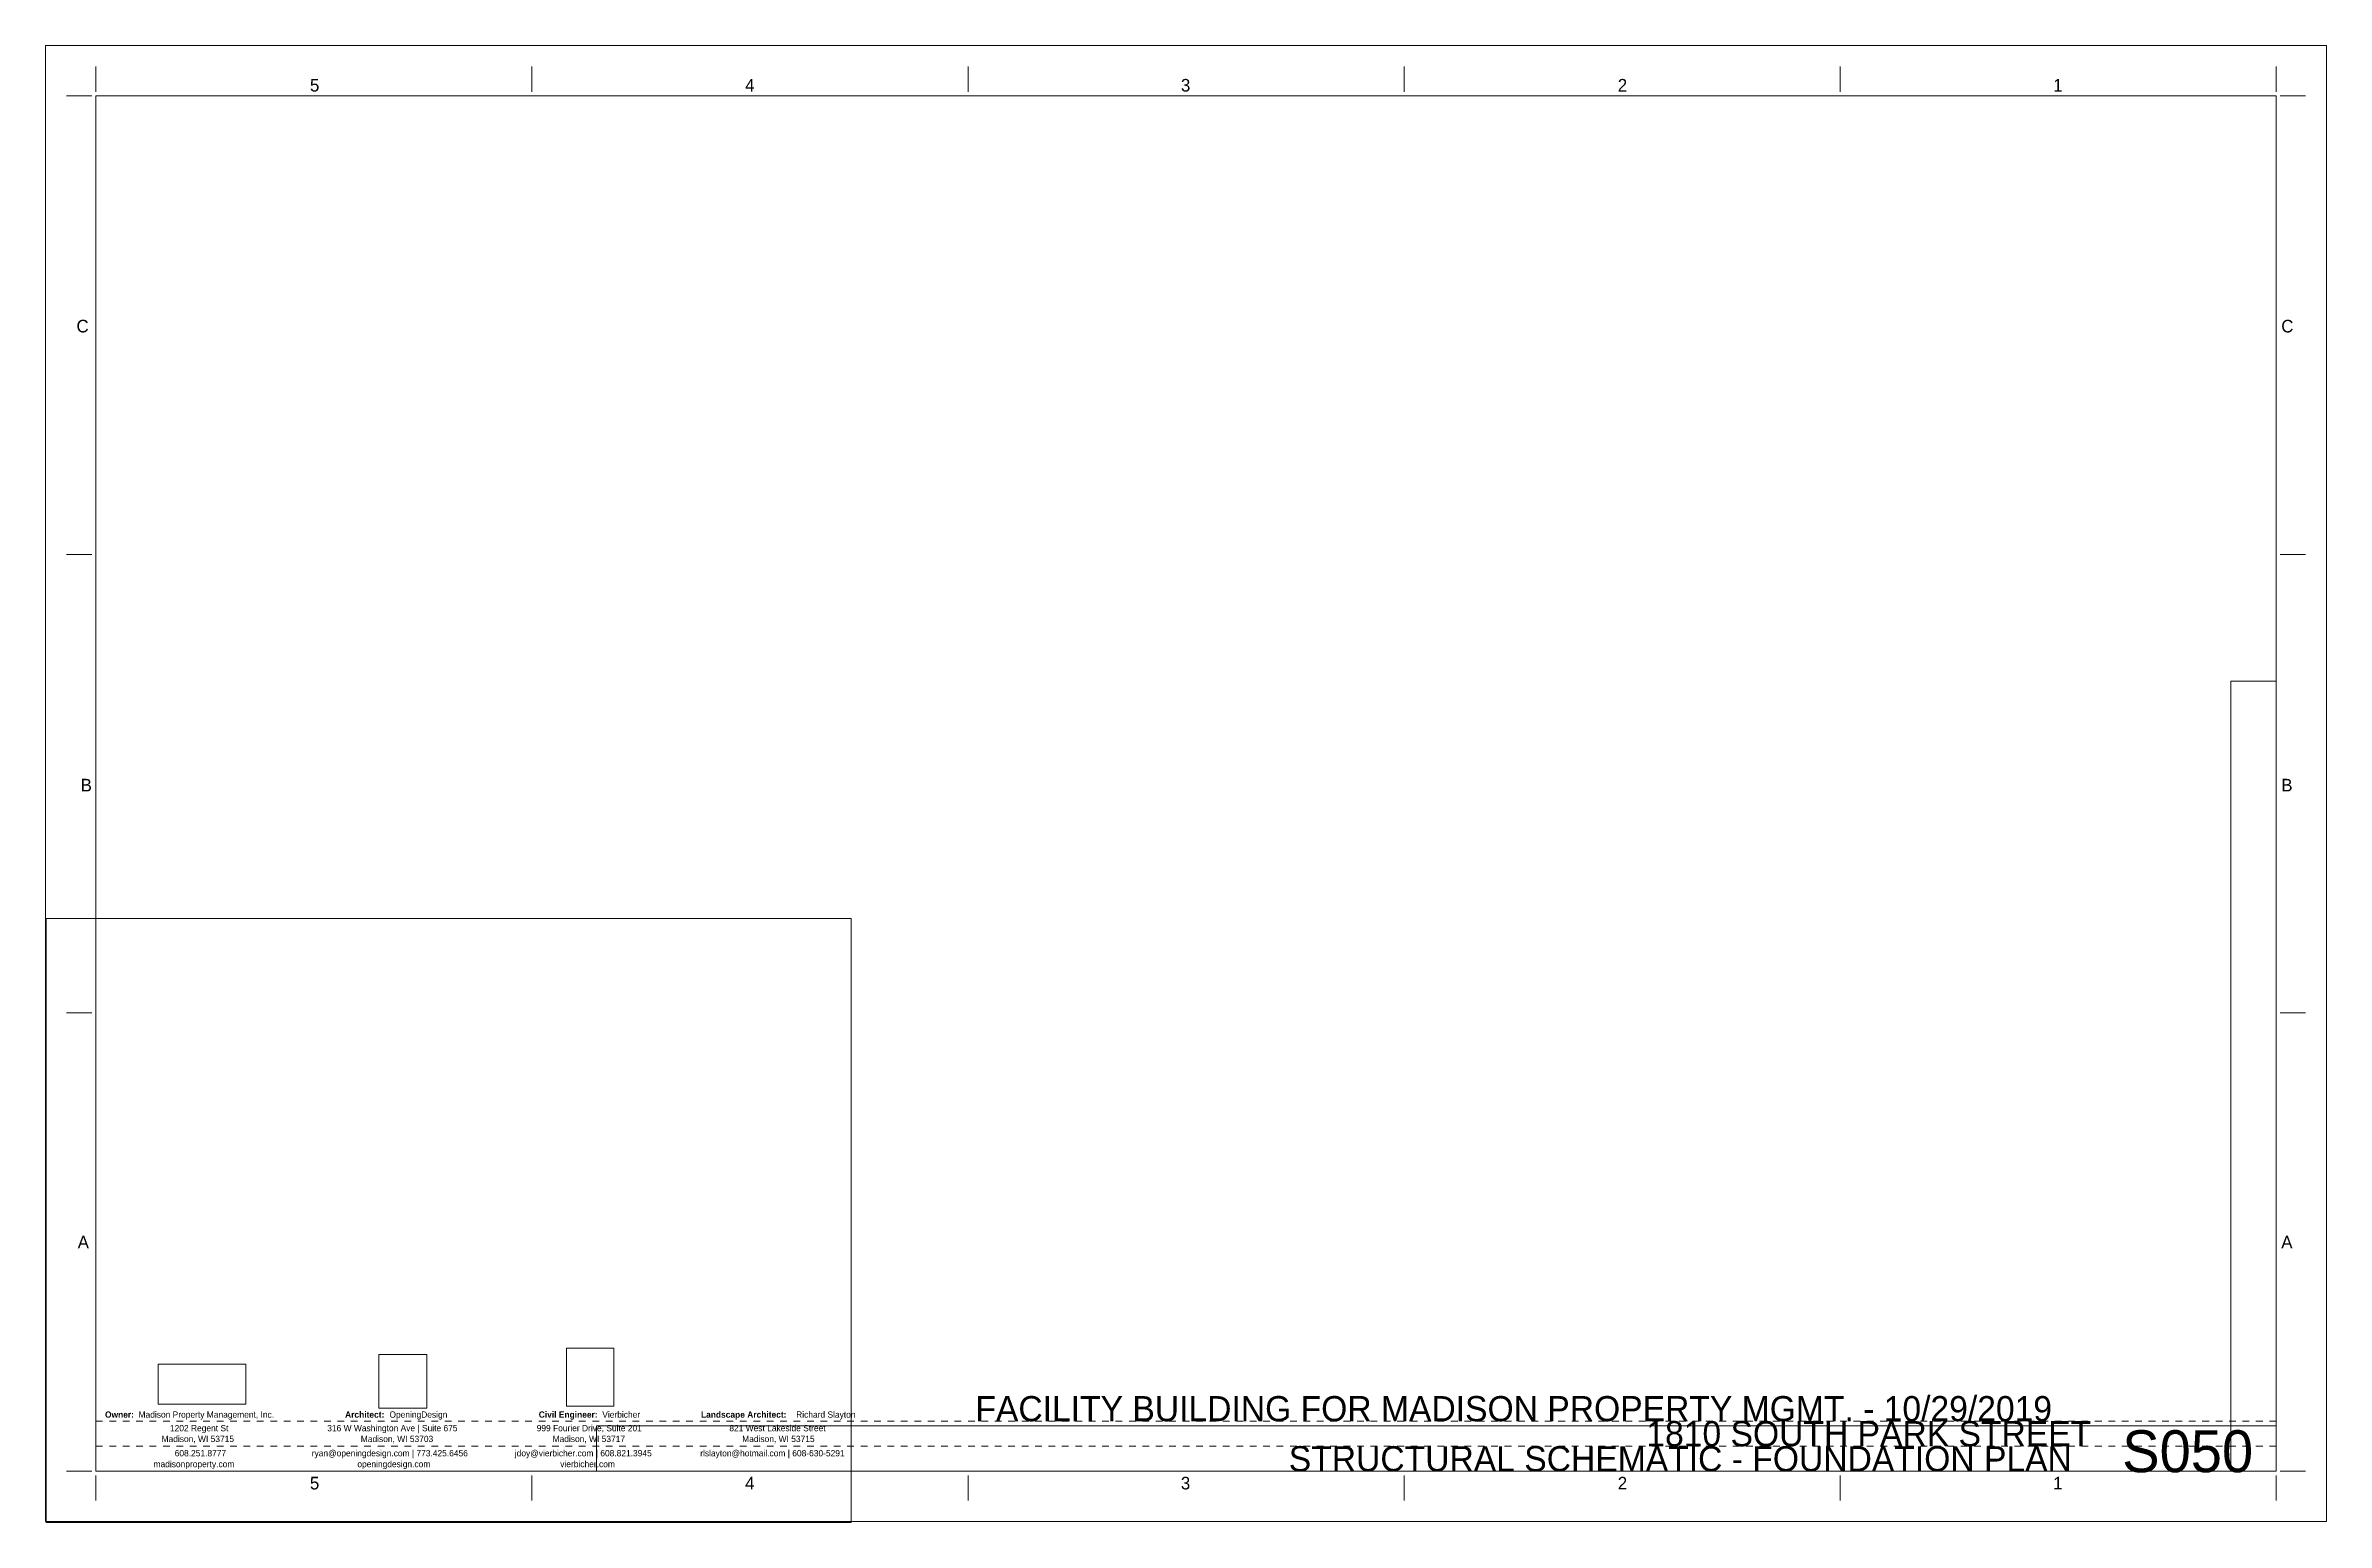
# Paper-space layout 'Layout1' of a CAD drawing. Header units: inches. Extents: x 0 to 34, y 0 to 22.
import ezdxf

# ---------------------------------------------------------------- set-up
doc = ezdxf.new("R2010")
doc.units = ezdxf.units.IN
doc.header["$MEASUREMENT"] = 0
doc.linetypes.add('Dot 1_32_', pattern=[0.03125, 0, -0.03125])
doc.layers.add('G-ANNO-TTLB', color=6, linetype='Continuous', lineweight=9)
doc.layers.add('G-ANNO-TTLB-MEDM', color=33, linetype='Continuous', lineweight=20)
doc.styles.add('Century Gothic_1', font='', dxfattribs={"height": 0.1875})
doc.styles.add('Century Gothic_2', font='', dxfattribs={"height": 0.09375})
doc.styles.add('Century Gothic_3', font='', dxfattribs={"height": 0.625})
doc.styles.add('Century Gothic_4', font='', dxfattribs={"height": 0.375})
doc.styles.add('Century Gothic_B_1', font='', dxfattribs={"height": 0.09375})
doc.styles.get('Century Gothic_1').set_extended_font_data('Century Gothic')
doc.styles.get('Century Gothic_2').set_extended_font_data('Century Gothic')
doc.styles.get('Century Gothic_3').set_extended_font_data('Century Gothic')
doc.styles.get('Century Gothic_4').set_extended_font_data('Century Gothic')
doc.styles.get('Century Gothic_B_1').set_extended_font_data('Century Gothic', bold=True)
picture_1 = doc.add_image_def('image1.jpg', size_in_pixel=(244, 300))
picture_2 = doc.add_image_def('image2.jpg', size_in_pixel=(400, 182))
picture_3 = doc.add_image_def('image3.jpg', size_in_pixel=(547, 610))
picture_4 = doc.add_image_def('image4.jpg', size_in_pixel=(95, 1663))
picture_5 = doc.add_image_def('image5.jpg', size_in_pixel=(3536, 95))

# ---------------------------------------------------------------- blocks, each defined once
blk = doc.blocks.new('OD Title Block - 22x34 - Presentation - one-539370-STRUCTURAL SCHEMATIC - FOUNDATION PLAN')
at = {"layer": 'G-ANNO-TTLB'}
for p, q in [((-0.01, 0.014), (-0.01, 22.014)), ((-0.01, 22.014), (33.99, 22.014)), ((-0.01, 22.014), (33.99, 22.014)), ((33.99, 0.014), (33.99, 22.014)), ((-0.01, 0.014), (33.99, 0.014))]:
    blk.add_line(p, q, dxfattribs=at)
at = {"layer": 'G-ANNO-TTLB', "linetype": 'Dot 1_32_', "lineweight": 13}
for p, q in [((0.74, 1.51), (33.24, 1.51)), ((0.74, 1.137), (33.24, 1.137))]:
    blk.add_line(p, q, dxfattribs=at)
at = {"layer": 'G-ANNO-TTLB-MEDM'}
for p, q in [((0.74, 21.326), (0.74, 21.701)), ((7.24, 21.326), (7.24, 21.701)), ((13.74, 21.326), (13.74, 21.701)), ((20.24, 21.326), (20.24, 21.701)), ((26.74, 21.326), (26.74, 21.701)), ((33.24, 21.326), (33.24, 21.701)), ((0.677, 21.264), (0.302, 21.264)), ((0.74, 21.264), (0.74, 0.764)), ((0.74, 21.264), (33.24, 21.264)), ((33.24, 21.264), (33.24, 0.764)), ((33.302, 21.264), (33.677, 21.264)), ((0.677, 14.43), (0.302, 14.43)), ((33.302, 14.43), (33.677, 14.43)), ((0.677, 7.597), (0.302, 7.597)), ((33.302, 7.597), (33.677, 7.597)), ((0.677, 0.764), (0.302, 0.764)), ((0.74, 0.764), (33.24, 0.764)), ((0.74, 0.701), (0.74, 0.326)), ((7.24, 0.701), (7.24, 0.326)), ((13.74, 0.701), (13.74, 0.326)), ((20.24, 0.701), (20.24, 0.326)), ((26.74, 0.701), (26.74, 0.326)), ((33.24, 0.701), (33.24, 0.326)), ((33.302, 0.764), (33.677, 0.764))]:
    blk.add_line(p, q, dxfattribs=at)
at = {"layer": 'G-ANNO-TTLB', "attachment_point": 1}
for s, insert, char_height, width, style in [('5', (3.93, 21.517), 0.188, 0.17675, 'Century Gothic_1'), ('4', (10.418, 21.517), 0.188, 0.17675, 'Century Gothic_1'), ('3', (16.914, 21.517), 0.188, 0.17675, 'Century Gothic_1'), ('2', (23.426, 21.517), 0.188, 0.17675, 'Century Gothic_1'), ('1', (29.918, 21.517), 0.188, 0.17675, 'Century Gothic_1'), ('C', (0.45, 17.926), 0.188, 0.25881, 'Century Gothic_1'), ('C', (33.317, 17.926), 0.188, 0.25881, 'Century Gothic_1'), ('B', (0.512, 11.084), 0.188, 0.18306, 'Century Gothic_1'), ('B', (33.317, 11.084), 0.188, 0.18306, 'Century Gothic_1'), ('A', (0.468, 4.273), 0.188, 0.23672, 'Century Gothic_1'), ('A', (33.317, 4.273), 0.188, 0.23672, 'Century Gothic_1'), ('Owner: ', (0.875, 1.654), 0.0937, 0.606, 'Century Gothic_B_1'), ('Madison Property Management, Inc.', (1.375, 1.654), 0.09375, 2.88481, 'Century Gothic_2'), ('1202 Regent St', (1.843, 1.452), 0.09375, 1.14572, 'Century Gothic_2'), ('316 W Washington Ave | Suite 675', (4.188, 1.452), 0.09375, 2.65756, 'Century Gothic_2'), ('Architect: ', (4.454, 1.654), 0.09375, 0.80169, 'Century Gothic_B_1'), ('OpeningDesign', (5.115, 1.654), 0.09375, 1.212, 'Century Gothic_2'), ('999 Fourier Drive, Suite 201', (7.31, 1.452), 0.09375, 2.02316, 'Century Gothic_2'), ('Civil Engineer: ', (7.341, 1.654), 0.09375, 1.14888, 'Century Gothic_B_1'), ('Vierbicher', (8.288, 1.654), 0.0937, 0.79538, 'Century Gothic_2'), ('Landscape Architect: ', (9.759, 1.654), 0.09375, 1.72016, 'Century Gothic_B_1'), ('821 West Lakeside Street', (10.182, 1.452), 0.09375, 1.90637, 'Century Gothic_2'), ('Richard Slayton', (11.178, 1.654), 0.09375, 1.21516, 'Century Gothic_2'), ('Madison, WI 53715', (1.718, 1.291), 0.09375, 1.44556, 'Century Gothic_2'), ('608.251.8777', (1.914, 1.078), 0.09375, 0.97212, 'Century Gothic_2'), ('ryan@openingdesign.com | 773.425.6456', (3.957, 1.078), 0.09375, 3.21937, 'Century Gothic_2'), ('Madison, WI 53703', (4.688, 1.291), 0.09375, 1.44556, 'Century Gothic_2'), ('jdoy@vierbicher.com | 608.821.3945', (6.984, 1.078), 0.09375, 2.80906, 'Century Gothic_2'), ('Madison, WI 53717', (7.547, 1.291), 0.09375, 1.44556, 'Century Gothic_2'), ('rlslayton@hotmail.com | 608-630-5291', (9.748, 1.078), 0.09375, 2.96056, 'Century Gothic_2'), ('Madison, WI 53715', (10.373, 1.291), 0.09375, 1.44556, 'Century Gothic_2'), ('madisonproperty.com', (1.598, 0.916), 0.09375, 1.73909, 'Century Gothic_2'), ('openingdesign.com', (4.637, 0.916), 0.09375, 1.57181, 'Century Gothic_2'), ('vierbicher.com', (7.661, 0.916), 0.09375, 1.17097, 'Century Gothic_2'), ('3', (16.913, 0.679), 0.188, 0.17675, 'Century Gothic_1'), ('2', (23.426, 0.679), 0.188, 0.17675, 'Century Gothic_1'), ('5', (3.929, 0.679), 0.188, 0.17675, 'Century Gothic_1'), ('4', (10.417, 0.679), 0.188, 0.17675, 'Century Gothic_1'), ('1', (29.917, 0.679), 0.188, 0.17675, 'Century Gothic_1')]:
    blk.add_mtext(s, dxfattribs=dict(at, insert=insert, char_height=char_height, width=width, style=style))
at = {"layer": 'G-ANNO-TTLB'}
image = blk.add_image(picture_4, insert=(32.567, 0.764), size_in_units=(0.673, 11.775), dxfattribs=at)
image.dxf.flags = 7
image = blk.add_image(picture_3, insert=(4.955, 1.701), size_in_units=(0.719, 0.802), dxfattribs=at)
image.dxf.flags = 7
image = blk.add_image(picture_1, insert=(7.756, 1.732), size_in_units=(0.703, 0.865), dxfattribs=at)
image.dxf.flags = 7
image = blk.add_image(picture_2, insert=(1.667, 1.762), size_in_units=(1.305, 0.594), dxfattribs=at)
image.dxf.flags = 7
image = blk.add_image(picture_5, insert=(8.203, 0.764), size_in_units=(25.037, 0.673), dxfattribs=at)
image.dxf.flags = 7

psp = doc.layouts.get("Layout1")

# ---------------------------------------------------------------- block references
at = {"layer": 'G-ANNO-TTLB'}
psp.add_blockref('OD Title Block - 22x34 - Presentation - one-539370-STRUCTURAL SCHEMATIC - FOUNDATION PLAN', (0, 0), dxfattribs=at)

# ---------------------------------------------------------------- texts
at = {"layer": 'G-ANNO-TTLB', "attachment_point": 1}
for s, insert, char_height, width, style in [('FACILITY BUILDING FOR MADISON PROPERTY MGMT. - 10/29/2019', (13.85, 1.883), 0.375, 19.51194, 'Century Gothic_4'), ('1810 SOUTH PARK STREET', (23.852, 1.51), 0.375, 7.38878, 'Century Gothic_4'), ('S050', (30.946, 1.373), 0.625, 2.27566, 'Century Gothic_3'), ('STRUCTURAL SCHEMATIC - FOUNDATION PLAN', (18.522, 1.136), 0.375, 13.84962, 'Century Gothic_4')]:
    psp.add_mtext(s, dxfattribs=dict(at, insert=insert, char_height=char_height, width=width, style=style))

# ---------------------------------------------------------------- viewports
at = {"layer": '0'}
psp.add_viewport(center=(6, 4.5), size=(12, 9), view_center_point=(6, 4.5), view_height=12, dxfattribs=at)

doc.saveas('drawing.dxf')
